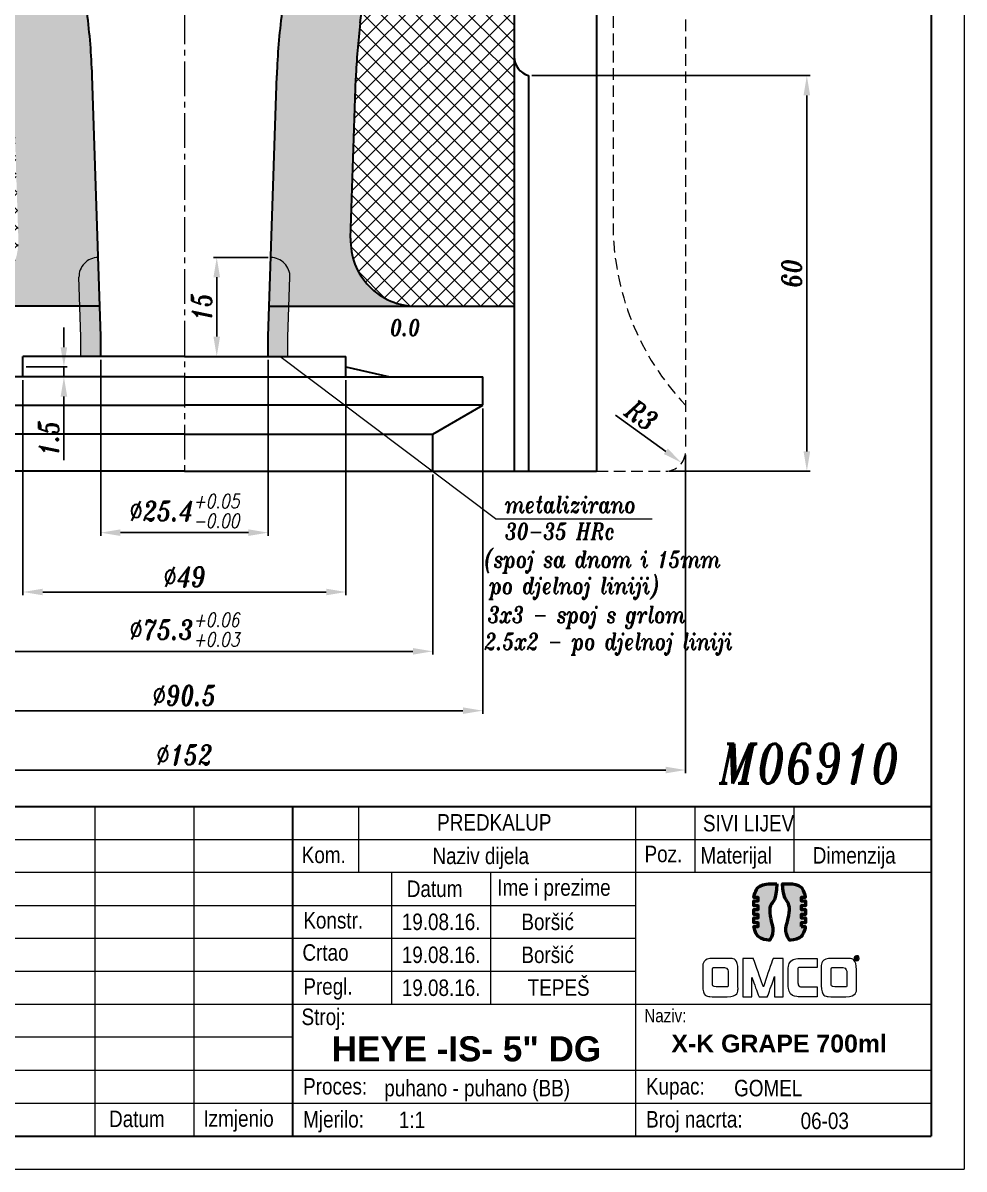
# Model space of a CAD drawing. Extents: x 39 to 1296, y 12 to 613.
# Drawn here: x 736.7 to 879.4, y 12.4 to 186.2 of the extents above; entities that cross this region are included whole.
import ezdxf

# ---------------------------------------------------------------- set-up
doc = ezdxf.new("R2010")
doc.units = 0
doc.header["$LTSCALE"] = 7
doc.header["$MEASUREMENT"] = 0
doc.linetypes.add('CENTER2', pattern=[1.125, 0.75, -0.125, 0.125, -0.125])
doc.linetypes.add('HIDDEN', pattern=[0.375, 0.25, -0.125])
doc.layers.get('0').update_dxf_attribs({"linetype": 'CONTINUOUS', "lineweight": 15})
for name, color, linetype, lineweight in [('1', 1, 'CENTER2', 15), ('2', 2, 'HIDDEN', 15), ('3', 3, 'CONTINUOUS', 30), ('4', 5, 'CONTINUOUS', 50), ('8', 251, 'CONTINUOUS', 15)]:
    doc.layers.add(name, color=color, linetype=linetype, lineweight=lineweight)
doc.styles.add('ITALICT', font='ITALICT.shx', dxfattribs={"width": 0.8, "height": 3})
doc.styles.get("Standard").update_dxf_attribs({"font": 'isocp.shx', "height": 3})
doc.styles.add('style2', font='swissc.ttf')
doc.dimstyles.get("Standard").update_dxf_attribs({"dimtxt": 3, "dimasz": 3, "dimexe": 0.5, "dimexo": 0.5, "dimgap": 0.8, "dimtad": 1, "dimdsep": 46, "dimtxsty": 'ITALICT', "dimcen": 0.09, "dimazin": 2, "dimtfac": 1, "dimtmove": 0, "dimatfit": 3, "dimfxl": 1, "dimtolj": 1, "dimtzin": 0, "dimarcsym": 0})

# ---------------------------------------------------------------- blocks, each defined once
blk = doc.blocks.new('*D25')
at = {"color": 0, "lineweight": -2, "transparency": 16777216}
for p, q in [((736.66, 132.02), (736.66, 99.39)), ((785.66, 132.02), (785.66, 99.39)), ((739.66, 99.89), (782.66, 99.89))]:
    blk.add_line(p, q, dxfattribs=at)
at = {"color": 0, "transparency": 16777216}
for points in [[(739.66, 100.39), (739.66, 99.39), (736.66, 99.89)], [(782.66, 100.39), (782.66, 99.39), (785.66, 99.89)]]:
    blk.add_solid(points, dxfattribs=at)
at = {"color": 0, "transparency": 16777216, "insert": (761.16, 102.19), "char_height": 3, "attachment_point": 5, "style": 'ITALICT'}
blk.add_mtext('\\A1;%%c49', dxfattribs=at)
blk = doc.blocks.new('*D31')
at = {"color": 0, "lineweight": -2, "transparency": 16777216}
for p, q in [((813.85, 178.22), (856.06, 178.22)), ((855.56, 121.22), (855.56, 175.22)), ((834.66, 118.22), (856.06, 118.22))]:
    blk.add_line(p, q, dxfattribs=at)
at = {"color": 0, "transparency": 16777216}
for points in [[(855.06, 175.22), (856.06, 175.22), (855.56, 178.22)], [(855.06, 121.22), (856.06, 121.22), (855.56, 118.22)]]:
    blk.add_solid(points, dxfattribs=at)
at = {"color": 0, "transparency": 16777216, "insert": (853.26, 148.22), "char_height": 3, "attachment_point": 5, "rotation": 90, "style": 'ITALICT'}
blk.add_mtext('\\A1;60', dxfattribs=at)
blk = doc.blocks.new('*D41')
at = {"color": 0, "lineweight": -2, "transparency": 16777216}
for p, q in [((685.16, 120.72), (685.16, 72.39)), ((837.16, 120.72), (837.16, 72.39)), ((688.16, 72.89), (834.16, 72.89))]:
    blk.add_line(p, q, dxfattribs=at)
at = {"color": 0, "transparency": 16777216}
for points in [[(688.16, 73.39), (688.16, 72.39), (685.16, 72.89)], [(834.16, 73.39), (834.16, 72.39), (837.16, 72.89)]]:
    blk.add_solid(points, dxfattribs=at)
at = {"color": 0, "transparency": 16777216, "insert": (761.16, 75.19), "char_height": 3, "attachment_point": 5, "style": 'ITALICT'}
blk.add_mtext('\\A1;%%c152', dxfattribs=at)
blk = doc.blocks.new('*D49')
at = {"color": 0, "lineweight": -2, "transparency": 16777216}
for p, q in [((748.46, 135.12), (748.46, 108.39)), ((773.86, 135.12), (773.86, 108.39)), ((751.46, 108.89), (770.86, 108.89))]:
    blk.add_line(p, q, dxfattribs=at)
at = {"color": 0, "transparency": 16777216}
for points in [[(751.46, 109.39), (751.46, 108.39), (748.46, 108.89)], [(770.86, 109.39), (770.86, 108.39), (773.86, 108.89)]]:
    blk.add_solid(points, dxfattribs=at)
at = {"color": 0, "transparency": 16777216, "insert": (761.16, 112.18), "char_height": 3, "attachment_point": 5, "style": 'ITALICT'}
blk.add_mtext('\\A1;%%c25.4{}{\\H0.71x;\\C3;\\S+0.05^ -0.00;}', dxfattribs=at)
blk = doc.blocks.new('*D50')
at = {"color": 0, "lineweight": -2, "transparency": 16777216}
for p, q in [((723.51, 117.72), (723.51, 90.39)), ((798.81, 117.72), (798.81, 90.39)), ((726.51, 90.89), (795.81, 90.89))]:
    blk.add_line(p, q, dxfattribs=at)
at = {"color": 0, "transparency": 16777216}
for points in [[(726.51, 91.39), (726.51, 90.39), (723.51, 90.89)], [(795.81, 91.39), (795.81, 90.39), (798.81, 90.89)]]:
    blk.add_solid(points, dxfattribs=at)
at = {"color": 0, "transparency": 16777216, "insert": (761.16, 94.18), "char_height": 3, "attachment_point": 5, "style": 'ITALICT'}
blk.add_mtext('\\A1;%%c75.3{}{\\H0.71x;\\C3;\\S+0.06^ +0.03;}', dxfattribs=at)
blk = doc.blocks.new('*D51')
at = {"color": 0, "lineweight": -2, "transparency": 16777216}
for p, q in [((715.91, 127.71), (715.91, 81.39)), ((806.41, 127.71), (806.41, 81.39)), ((718.91, 81.89), (803.41, 81.89))]:
    blk.add_line(p, q, dxfattribs=at)
at = {"color": 0, "transparency": 16777216}
for points in [[(718.91, 82.39), (718.91, 81.39), (715.91, 81.89)], [(803.41, 82.39), (803.41, 81.39), (806.41, 81.89)]]:
    blk.add_solid(points, dxfattribs=at)
at = {"color": 0, "transparency": 16777216, "insert": (761.16, 84.19), "char_height": 3, "attachment_point": 5, "style": 'ITALICT'}
blk.add_mtext('\\A1;%%c90.5', dxfattribs=at)
blk = doc.blocks.new('*D52')
at = {"color": 0, "lineweight": -2, "transparency": 16777216}
for p, q in [((742.88, 137.02), (742.88, 140.02)), ((737.16, 134.02), (743.38, 134.02)), ((742.88, 134.02), (742.88, 132.52)), ((742.88, 129.52), (742.88, 119.89))]:
    blk.add_line(p, q, dxfattribs=at)
at = {"color": 0, "transparency": 16777216}
for points in [[(742.38, 137.02), (743.38, 137.02), (742.88, 134.02)], [(742.38, 129.52), (743.38, 129.52), (742.88, 132.52)]]:
    blk.add_solid(points, dxfattribs=at)
at = {"color": 0, "transparency": 16777216, "insert": (740.58, 123.21), "char_height": 3, "attachment_point": 5, "rotation": 90, "style": 'ITALICT'}
blk.add_mtext('\\A1;1.5', dxfattribs=at)
blk = doc.blocks.new('*D61')
at = {"color": 0, "lineweight": -2, "transparency": 16777216}
blk.add_line((826.53, 126.71), (834.16, 121.22), dxfattribs=at)
at = {"color": 0, "transparency": 16777216}
blk.add_solid([(834.46, 121.63), (833.87, 120.82), (836.6, 119.47)], dxfattribs=at)
at = {"color": 0, "transparency": 16777216, "insert": (830.47, 126.71), "char_height": 3, "attachment_point": 5, "rotation": 324.2688, "style": 'ITALICT'}
blk.add_mtext('\\A1;R3', dxfattribs=at)
blk = doc.blocks.new('*D93')
at = {"color": 0, "lineweight": -2, "transparency": 16777216}
for p, q in [((773.87, 150.62), (765.56, 150.62)), ((766.06, 147.62), (766.06, 138.62)), ((767.23, 135.62), (765.56, 135.62))]:
    blk.add_line(p, q, dxfattribs=at)
at = {"color": 0, "transparency": 16777216}
for points in [[(765.56, 147.62), (766.56, 147.62), (766.06, 150.62)], [(765.56, 138.62), (766.56, 138.62), (766.06, 135.62)]]:
    blk.add_solid(points, dxfattribs=at)
at = {"color": 0, "transparency": 16777216, "insert": (763.76, 143.12), "char_height": 3, "attachment_point": 5, "rotation": 90, "style": 'ITALICT'}
blk.add_mtext('\\A1;15', dxfattribs=at)

msp = doc.modelspace()

# ---------------------------------------------------------------- hatches: boundary and pattern name
h = msp.add_hatch(color=256)
h.dxf.hatch_style = 1
h.paths.add_polyline_path([(748.0703, 150.621, 0.42385829), (745.1672, 147.621), (745.3116, 143.221), (748.3132, 143.221)])
h.paths.add_polyline_path([(748.3132, 143.221), (745.3116, 143.221), (745.4642, 138.5718), (745.4642, 135.621), (748.4642, 135.621), (748.4642, 138.621)])
h.paths.add_polyline_path([(777.1613, 147.621, 0.42385829), (774.2582, 150.621), (774.0152, 143.221), (777.0169, 143.221)])
h.paths.add_polyline_path([(777.0169, 143.221), (774.0152, 143.221), (773.8642, 138.621), (773.8642, 135.621), (776.8642, 135.621), (776.8642, 138.5718)])
at = {"layer": '4'}
h = msp.add_hatch(color=142, dxfattribs=at)
edge = h.paths.add_edge_path()
edge.add_spline(control_points=[(847.5353, 49.1713), (847.5353, 49.1713), (847.5353, 49.1713), (847.5353, 49.1713), (847.5353, 49.1713), (847.7579, 47.2017), (849.4978, 47.1003), (849.755, 47.1003), (849.755, 47.1003), (849.755, 47.1003), (849.948, 47.1004), (849.948, 47.1004), (849.948, 47.1004), (850.8616, 48.414), (849.9413, 50.3287), (849.9413, 51.6976), (849.9413, 51.6976), (849.9413, 52.7724), (850.8878, 53.0602), (850.9915, 55.6396), (850.9915, 55.6396), (849.8995, 55.6396), (849.8995, 55.6396), (849.8995, 55.6396), (848.0564, 55.6396), (847.6361, 54.2178), (847.5402, 53.5686)], knot_values=[0.8095238, 0.8095238, 0.8095238, 0.8095238, 0.80952381, 0.80952381, 0.80952381, 0.80952381, 0.85714286, 0.85714286, 0.85714286, 0.85714286, 0.9047619, 0.9047619, 0.9047619, 0.90476191, 0.95238095, 0.95238095, 0.95238095, 0.95238095, 1, 1, 1, 1.04761905, 1.04761905, 1.04761905, 1.04761905, 1.0952381, 1.0952381, 1.0952381, 1.0952381], degree=3, periodic=0)
edge.add_spline(control_points=[(847.5402, 53.5686), (847.5402, 53.5686), (848.1651, 53.5686), (848.1651, 53.5686)], knot_values=[0.0952381, 0.0952381, 0.0952381, 0.0952381, 0.14285714, 0.14285714, 0.14285714, 0.14285714], degree=3, periodic=0)
edge.add_spline(control_points=[(848.1651, 53.5686), (848.1651, 53.5686), (848.1651, 53.5686), (848.1651, 53.5686), (848.1651, 53.5686), (848.1651, 53.5686), (848.1651, 53.0457), (848.1651, 53.0457)], knot_values=[0.14285714, 0.14285714, 0.14285714, 0.14285714, 0.14285714, 0.14285714, 0.14285714, 0.14285714, 0.19047619, 0.19047619, 0.19047619, 0.19047619], degree=3, periodic=0)
edge.add_spline(control_points=[(848.1651, 53.0457), (848.1651, 53.0457), (848.1651, 53.0457), (848.1651, 53.0457), (848.1651, 53.0457), (848.1651, 53.0457), (847.5115, 53.0457), (847.5115, 53.0457)], knot_values=[0.19047619, 0.19047619, 0.19047619, 0.19047619, 0.19047619, 0.19047619, 0.19047619, 0.19047619, 0.23809523, 0.23809523, 0.23809523, 0.23809523], degree=3, periodic=0)
edge.add_spline(control_points=[(847.5115, 53.0457), (847.5115, 53.0457), (847.5115, 53.0457), (847.5115, 53.0457), (847.5115, 53.0457), (847.5115, 53.0457), (847.5115, 52.2772), (847.5115, 52.2772)], knot_values=[0.23809523, 0.23809523, 0.23809523, 0.23809523, 0.23809524, 0.23809524, 0.23809524, 0.23809524, 0.28571428, 0.28571428, 0.28571428, 0.28571428], degree=3, periodic=0)
edge.add_spline(control_points=[(847.5115, 52.2772), (847.5115, 52.2772), (847.5115, 52.2772), (847.5115, 52.2772), (847.5115, 52.2772), (847.5115, 52.2772), (848.1651, 52.2772), (848.1651, 52.2772)], knot_values=[0.28571428, 0.28571428, 0.28571428, 0.28571428, 0.28571429, 0.28571429, 0.28571429, 0.28571429, 0.33333333, 0.33333333, 0.33333333, 0.33333333], degree=3, periodic=0)
edge.add_spline(control_points=[(848.1651, 52.2772), (848.1651, 52.2772), (848.1651, 52.2772), (848.1651, 52.2772), (848.1651, 52.2772), (848.1651, 52.2772), (848.1651, 51.7542), (848.1651, 51.7542)], knot_values=[0.33333333, 0.33333333, 0.33333333, 0.33333333, 0.33333333, 0.33333333, 0.33333333, 0.33333333, 0.38095238, 0.38095238, 0.38095238, 0.38095238], degree=3, periodic=0)
edge.add_spline(control_points=[(848.1651, 51.7542), (848.1651, 51.7542), (848.1651, 51.7542), (848.1651, 51.7542), (848.1651, 51.7542), (848.1651, 51.7542), (847.5115, 51.7542), (847.5115, 51.7542)], knot_values=[0.38095238, 0.38095238, 0.38095238, 0.38095238, 0.38095238, 0.38095238, 0.38095238, 0.38095238, 0.42857143, 0.42857143, 0.42857143, 0.42857143], degree=3, periodic=0)
edge.add_spline(control_points=[(847.5115, 51.7542), (847.5115, 51.7542), (847.5115, 51.7542), (847.5115, 51.7542), (847.5115, 51.7542), (847.5115, 51.7542), (847.5115, 50.9857), (847.5115, 50.9857)], knot_values=[0.42857143, 0.42857143, 0.42857143, 0.42857143, 0.42857143, 0.42857143, 0.42857143, 0.42857143, 0.47619047, 0.47619047, 0.47619047, 0.47619047], degree=3, periodic=0)
edge.add_spline(control_points=[(847.5115, 50.9857), (847.5115, 50.9857), (847.5115, 50.9857), (847.5115, 50.9857), (847.5115, 50.9857), (847.5115, 50.9857), (848.1651, 50.9857), (848.1651, 50.9857)], knot_values=[0.47619047, 0.47619047, 0.47619047, 0.47619047, 0.47619048, 0.47619048, 0.47619048, 0.47619048, 0.52380952, 0.52380952, 0.52380952, 0.52380952], degree=3, periodic=0)
edge.add_spline(control_points=[(848.1651, 50.9857), (848.1651, 50.9857), (848.1651, 50.9857), (848.1651, 50.9857), (848.1651, 50.9857), (848.1651, 50.9857), (848.1651, 50.4628), (848.1651, 50.4628)], knot_values=[0.52380952, 0.52380952, 0.52380952, 0.52380952, 0.52380952, 0.52380952, 0.52380952, 0.52380952, 0.57142857, 0.57142857, 0.57142857, 0.57142857], degree=3, periodic=0)
edge.add_spline(control_points=[(848.1651, 50.4628), (848.1651, 50.4628), (848.1651, 50.4628), (848.1651, 50.4628), (848.1651, 50.4628), (848.1651, 50.4628), (847.5115, 50.4628), (847.5115, 50.4628)], knot_values=[0.57142857, 0.57142857, 0.57142857, 0.57142857, 0.57142857, 0.57142857, 0.57142857, 0.57142857, 0.61904761, 0.61904761, 0.61904761, 0.61904761], degree=3, periodic=0)
edge.add_spline(control_points=[(847.5115, 50.4628), (847.5115, 50.4628), (847.5115, 50.4628), (847.5115, 50.4628), (847.5115, 50.4628), (847.5115, 50.4628), (847.5115, 49.6942), (847.5115, 49.6942)], knot_values=[0.61904761, 0.61904761, 0.61904761, 0.61904761, 0.61904762, 0.61904762, 0.61904762, 0.61904762, 0.66666666, 0.66666666, 0.66666666, 0.66666666], degree=3, periodic=0)
edge.add_spline(control_points=[(847.5115, 49.6942), (847.5115, 49.6942), (847.5115, 49.6942), (847.5115, 49.6942), (847.5115, 49.6942), (847.5115, 49.6942), (848.1651, 49.6942), (848.1651, 49.6942)], knot_values=[0.66666666, 0.66666666, 0.66666666, 0.66666666, 0.66666667, 0.66666667, 0.66666667, 0.66666667, 0.71428571, 0.71428571, 0.71428571, 0.71428571], degree=3, periodic=0)
edge.add_spline(control_points=[(848.1651, 49.6942), (848.1651, 49.6942), (848.1651, 49.6942), (848.1651, 49.6942), (848.1651, 49.6942), (848.1651, 49.6942), (848.1651, 49.1713), (848.1651, 49.1713)], knot_values=[0.71428571, 0.71428571, 0.71428571, 0.71428571, 0.71428571, 0.71428571, 0.71428571, 0.71428572, 0.76190476, 0.76190476, 0.76190476, 0.76190476], degree=3, periodic=0)
edge.add_spline(control_points=[(848.1651, 49.1713), (848.1651, 49.1713), (848.1651, 49.1713), (848.1651, 49.1713), (848.1651, 49.1713), (848.1651, 49.1713), (847.5353, 49.1713), (847.5353, 49.1713)], knot_values=[0.76190476, 0.76190476, 0.76190476, 0.76190476, 0.76190476, 0.76190476, 0.76190476, 0.76190476, 0.8095238, 0.8095238, 0.8095238, 0.8095238], degree=3, periodic=0)
h = msp.add_hatch(color=253, dxfattribs=at)
edge = h.paths.add_edge_path()
edge.add_spline(control_points=[(854.7028, 50.9857), (854.7028, 50.9857), (854.7028, 50.9857), (854.7028, 50.9857), (854.7028, 50.9857), (854.7028, 50.9857), (855.3565, 50.9857), (855.3565, 50.9857)], knot_values=[0.23809524, 0.23809524, 0.23809524, 0.23809524, 0.23809524, 0.23809524, 0.23809524, 0.23809524, 0.28571428, 0.28571428, 0.28571428, 0.28571428], degree=3, periodic=0)
edge.add_spline(control_points=[(855.3565, 50.9857), (855.3565, 50.9857), (855.3565, 50.9857), (855.3565, 50.9857), (855.3565, 50.9857), (855.3565, 50.9857), (855.3565, 51.7542), (855.3565, 51.7542)], knot_values=[0.28571428, 0.28571428, 0.28571428, 0.28571428, 0.28571429, 0.28571429, 0.28571429, 0.28571429, 0.33333333, 0.33333333, 0.33333333, 0.33333333], degree=3, periodic=0)
edge.add_spline(control_points=[(855.3565, 51.7542), (855.3565, 51.7542), (855.3565, 51.7542), (855.3565, 51.7542), (855.3565, 51.7542), (855.3565, 51.7542), (854.7028, 51.7542), (854.7028, 51.7542)], knot_values=[0.33333333, 0.33333333, 0.33333333, 0.33333333, 0.33333333, 0.33333333, 0.33333333, 0.33333333, 0.38095237, 0.38095237, 0.38095237, 0.38095237], degree=3, periodic=0)
edge.add_spline(control_points=[(854.7028, 51.7542), (854.7028, 51.7542), (854.7028, 51.7542), (854.7028, 51.7542), (854.7028, 51.7542), (854.7028, 51.7542), (854.7028, 52.2772), (854.7028, 52.2772)], knot_values=[0.38095237, 0.38095237, 0.38095237, 0.38095237, 0.38095238, 0.38095238, 0.38095238, 0.38095238, 0.42857143, 0.42857143, 0.42857143, 0.42857143], degree=3, periodic=0)
edge.add_spline(control_points=[(854.7028, 52.2772), (854.7028, 52.2772), (854.7028, 52.2772), (854.7028, 52.2772), (854.7028, 52.2772), (854.7028, 52.2772), (855.3565, 52.2772), (855.3565, 52.2772)], knot_values=[0.42857143, 0.42857143, 0.42857143, 0.42857143, 0.42857143, 0.42857143, 0.42857143, 0.42857143, 0.47619047, 0.47619047, 0.47619047, 0.47619047], degree=3, periodic=0)
edge.add_spline(control_points=[(855.3565, 52.2772), (855.3565, 52.2772), (855.3565, 52.2772), (855.3565, 52.2772), (855.3565, 52.2772), (855.3565, 52.2772), (855.3565, 53.0457), (855.3565, 53.0457)], knot_values=[0.47619047, 0.47619047, 0.47619047, 0.47619047, 0.47619048, 0.47619048, 0.47619048, 0.47619048, 0.52380952, 0.52380952, 0.52380952, 0.52380952], degree=3, periodic=0)
edge.add_spline(control_points=[(855.3565, 53.0457), (855.3565, 53.0457), (855.3565, 53.0457), (855.3565, 53.0457), (855.3565, 53.0457), (855.3565, 53.0457), (854.7028, 53.0457), (854.7028, 53.0457)], knot_values=[0.52380952, 0.52380952, 0.52380952, 0.52380952, 0.52380952, 0.52380952, 0.52380952, 0.52380952, 0.57142857, 0.57142857, 0.57142857, 0.57142857], degree=3, periodic=0)
edge.add_spline(control_points=[(854.7028, 53.0457), (854.7028, 53.0457), (854.7028, 53.0457), (854.7028, 53.0457), (854.7028, 53.0457), (854.7028, 53.0457), (854.7028, 53.5686), (854.7028, 53.5686)], knot_values=[0.57142857, 0.57142857, 0.57142857, 0.57142857, 0.57142857, 0.57142857, 0.57142857, 0.57142857, 0.61904761, 0.61904761, 0.61904761, 0.61904761], degree=3, periodic=0)
edge.add_spline(control_points=[(854.7028, 53.5686), (854.7028, 53.5686), (854.7028, 53.5686), (854.7028, 53.5686), (854.7028, 53.5686), (854.7028, 53.5686), (855.3307, 53.5686), (855.3307, 53.5686)], knot_values=[0.61904761, 0.61904761, 0.61904761, 0.61904761, 0.61904762, 0.61904762, 0.61904762, 0.61904762, 0.66666666, 0.66666666, 0.66666666, 0.66666666], degree=3, periodic=0)
edge.add_spline(control_points=[(855.3307, 53.5686), (855.3307, 53.5686), (855.3307, 53.5686), (855.3307, 53.5686), (855.3307, 53.5686), (855.1008, 55.5252), (853.3695, 55.6396), (853.113, 55.6396), (853.113, 55.6396), (853.113, 55.6396), (851.8761, 55.6396), (851.8761, 55.6396)], knot_values=[0.66666666, 0.66666666, 0.66666666, 0.66666666, 0.66666667, 0.66666667, 0.66666667, 0.66666667, 0.71428571, 0.71428571, 0.71428571, 0.71428572, 0.76190476, 0.76190476, 0.76190476, 0.76190476], degree=3, periodic=0)
edge.add_spline(control_points=[(851.8761, 55.6396), (851.8761, 55.6396), (851.8761, 55.6396), (851.8761, 55.6396), (851.8761, 55.6396), (851.9799, 53.0602), (852.9268, 52.7724), (852.9268, 51.6976), (852.9268, 51.6976), (852.9268, 50.3287), (852.0064, 48.414), (852.92, 47.1003), (852.92, 47.1003), (852.92, 47.1003), (852.9827, 47.1004), (852.9827, 47.1004), (852.9827, 47.1004), (854.8258, 47.1004), (855.2375, 48.522), (855.3296, 49.1713)], knot_values=[0.76190476, 0.76190476, 0.76190476, 0.76190476, 0.76190476, 0.76190476, 0.76190476, 0.76190476, 0.80952381, 0.80952381, 0.80952381, 0.80952381, 0.85714286, 0.85714286, 0.85714286, 0.85714286, 0.9047619, 0.9047619, 0.9047619, 0.90476191, 0.95238095, 0.95238095, 0.95238095, 0.95238095], degree=3, periodic=0)
edge.add_spline(control_points=[(855.3296, 49.1713), (855.3296, 49.1713), (854.7028, 49.1713), (854.7028, 49.1713), (854.7028, 49.1713), (854.7028, 49.6942), (854.7028, 49.6942)], knot_values=[0.95238095, 0.95238095, 0.95238095, 0.95238095, 1, 1, 1, 1.04761905, 1.04761905, 1.04761905, 1.04761905], degree=3, periodic=0)
edge.add_spline(control_points=[(854.7028, 49.6942), (854.7028, 49.6942), (854.7028, 49.6942), (854.7028, 49.6942), (854.7028, 49.6942), (854.7028, 49.6942), (855.3565, 49.6942), (855.3565, 49.6942)], knot_values=[0.04761905, 0.04761905, 0.04761905, 0.04761905, 0.04761905, 0.04761905, 0.04761905, 0.04761905, 0.09523809, 0.09523809, 0.09523809, 0.09523809], degree=3, periodic=0)
edge.add_spline(control_points=[(855.3565, 49.6942), (855.3565, 49.6942), (855.3565, 49.6942), (855.3565, 49.6942), (855.3565, 49.6942), (855.3565, 49.6942), (855.3565, 50.4628), (855.3565, 50.4628)], knot_values=[0.09523809, 0.09523809, 0.09523809, 0.09523809, 0.0952381, 0.0952381, 0.0952381, 0.0952381, 0.14285714, 0.14285714, 0.14285714, 0.14285714], degree=3, periodic=0)
edge.add_spline(control_points=[(855.3565, 50.4628), (855.3565, 50.4628), (855.3565, 50.4628), (855.3565, 50.4628), (855.3565, 50.4628), (855.3565, 50.4628), (854.7028, 50.4628), (854.7028, 50.4628)], knot_values=[0.14285714, 0.14285714, 0.14285714, 0.14285714, 0.14285714, 0.14285714, 0.14285714, 0.14285714, 0.19047619, 0.19047619, 0.19047619, 0.19047619], degree=3, periodic=0)
edge.add_spline(control_points=[(854.7028, 50.4628), (854.7028, 50.4628), (854.7028, 50.4628), (854.7028, 50.4628), (854.7028, 50.4628), (854.7028, 50.4628), (854.7028, 50.9857), (854.7028, 50.9857)], knot_values=[0.19047619, 0.19047619, 0.19047619, 0.19047619, 0.19047619, 0.19047619, 0.19047619, 0.19047619, 0.23809524, 0.23809524, 0.23809524, 0.23809524], degree=3, periodic=0)
at = {"layer": '8'}
h = msp.add_hatch(dxfattribs=at)
h.set_pattern_fill('ANSI37', color=256, scale=15)
h.paths.add_polyline_path([(731.3651, 299.4765, 0.02205297), (730.5339, 314.2655, -0.02506655), (729.9642, 325.621, 0.05931439), (726.9765, 350.7177, -0.02098914), (725.8057, 356.6454, 0.37006849), (715.9226, 365.121), (711.1642, 365.121), (711.1642, 143.221), (725.9731, 143.221, 0.42385828), (735.9677, 153.5491), (735.1707, 177.8273, 0.02389428), (734.4939, 186.206, -0.02909016), (732.3651, 216.4765)])
h.paths.add_polyline_path([(811.1642, 365.121), (806.4059, 365.121, 0.37006849), (796.5228, 356.6454, -0.02098914), (795.3519, 350.7177, 0.05931439), (792.3642, 325.621, -0.02506655), (791.7946, 314.2655, 0.02205297), (790.9634, 299.4765), (789.9634, 216.4765, -0.02909016), (787.8345, 186.206, 0.02389428), (787.1578, 177.8273), (786.3608, 153.5491, 0.42385828), (796.3554, 143.221), (811.1642, 143.221)])
h.paths.add_polyline_path([(723.5862, 248.3341), (723.5862, 258.0627), (719.0862, 258.0627), (719.0862, 248.3341)], flags=24)
h.paths.add_polyline_path([(804.2179, 248.3341), (804.2179, 258.0627), (799.7179, 258.0627), (799.7179, 248.3341)], flags=24)
h.paths.add_polyline_path([(712.4026, 351.9312), (718.7875, 357.8408), (715.7308, 361.1433), (709.3459, 355.2338)], flags=9)
h.paths.add_polyline_path([(721.907, 155.677), (729.4009, 151.2576), (731.6868, 155.1338), (724.1929, 159.5532)], flags=24)
h = msp.add_hatch(dxfattribs=at)
h.set_pattern_fill('DOTS', color=256, scale=15)
h.paths.add_polyline_path([(787.1578, 177.8273, -0.02389428), (787.8345, 186.206, 0.02909016), (789.9634, 216.4765), (790.9634, 299.4765, -0.02205297), (791.7946, 314.2655, 0.02506655), (792.3642, 325.621, -0.05931439), (795.3519, 350.7177, 0.02098914), (796.5228, 356.6454, -0.37006849), (806.4059, 365.121), (785.3121, 365.121, -0.04886413), (783.6873, 353.535, 0.05931439), (780.3642, 325.621, -0.02506655), (779.8548, 315.4664, 0.02205297), (778.9642, 299.621), (777.9642, 216.621, -0.02909016), (775.9333, 187.7423, 0.02389428), (775.1642, 178.221), (774.0152, 143.221), (796.3554, 143.221, -0.42385828), (786.3608, 153.5491)])
h.paths.add_polyline_path([(746.3952, 187.7423, -0.02909016), (744.3642, 216.621), (743.3642, 299.621, 0.02205297), (742.4736, 315.4664, -0.02506655), (741.9642, 325.621, 0.05931439), (738.6411, 353.535, -0.04886413), (737.0163, 365.121), (715.9226, 365.121, -0.37006849), (725.8057, 356.6454, 0.02098914), (726.9765, 350.7177, -0.05931439), (729.9642, 325.621, 0.02506655), (730.5339, 314.2655, -0.02205297), (731.3651, 299.4765), (732.3651, 216.4765, 0.02909016), (734.4939, 186.206, -0.02389428), (735.1707, 177.8273), (735.9677, 153.5491, -0.42385828), (725.9731, 143.221), (748.3132, 143.221), (747.1642, 178.221, 0.02389428)])
h.paths.add_polyline_path([(738.4311, 254.9095), (738.4311, 262.2512), (735.8061, 262.2512), (735.8061, 254.9095)], flags=24)
h.paths.add_polyline_path([(740.5334, 246.0148), (740.5334, 254.122), (736.7834, 254.122), (736.7834, 246.0148)], flags=24)
h.paths.add_polyline_path([(786.4265, 246.0148), (786.4265, 254.122), (782.6765, 254.122), (782.6765, 246.0148)], flags=24)
h.paths.add_polyline_path([(784.3241, 254.9095), (784.3241, 262.2512), (781.6991, 262.2512), (781.6991, 254.9095)], flags=24)
h.paths.add_polyline_path([(783.755, 323.0845), (788.9106, 322.9573), (789.0215, 327.4559), (783.866, 327.5831)], flags=24)

# ---------------------------------------------------------------- linework, layer by layer
for p, q in [((879.4079, 612.9628), (879.4079, 12.3608)), ((745.4642, 138.5718), (745.1672, 147.621)), ((776.8642, 138.5718), (777.1613, 147.621)), ((745.4642, 135.621), (745.4642, 138.5718)), ((776.8642, 135.621), (776.8642, 138.5718)), ((808.3573, 111.0029), (775.6465, 135.621)), ((808.3573, 111.0029), (832.0781, 111.0029)), ((747.5661, 67.3608), (747.5661, 17.3608)), ((762.5661, 67.3608), (762.5661, 17.3608)), ((787.5661, 67.3608), (787.5661, 57.3608)), ((829.5661, 67.3608), (829.5661, 17.3608)), ((838.5661, 67.3608), (838.5661, 57.3608)), ((853.5661, 67.3608), (853.5661, 57.3608)), ((660.7242, 62.3608), (874.4079, 62.3608)), ((874.4079, 57.3608), (660.7242, 57.3608)), ((792.5661, 57.3608), (792.5661, 37.3608)), ((807.5661, 57.3608), (807.5661, 37.3608)), ((660.7242, 52.3608), (829.5661, 52.3608)), ((660.7242, 47.3608), (829.5661, 47.3608)), ((660.7242, 42.3608), (829.5661, 42.3608)), ((660.7242, 37.3608), (874.4079, 37.3608)), ((777.5661, 32.3608), (660.7242, 32.3608)), ((660.7242, 27.3608), (874.4079, 27.3608)), ((660.7242, 22.3608), (874.4079, 22.3608)), ((459.4079, 12.3608), (879.4079, 12.3608))]:
    msp.add_line(p, q)
for centre, start, end in [((748.0703, 147.7163), 89.999999, 181.880247), ((774.2582, 147.7163), 358.119753, 90.000001)]:
    msp.add_arc(centre, 2.9047, start, end)
for points, knots in [([(843.5008, 38.5001), (843.5008, 38.5001), (841.3031, 38.5001), (841.3031, 38.5001), (841.3031, 38.5001), (841.1159, 38.5001), (839.7756, 38.5787), (839.7756, 40.205), (839.7756, 40.205), (839.7756, 40.205), (839.7756, 42.6884), (839.7756, 42.6884), (839.7756, 42.6884), (839.7756, 42.6884), (839.7756, 44.3144), (841.4016, 44.3144), (841.4016, 44.3144), (841.4016, 44.3144), (843.5894, 44.3144), (843.5894, 44.3144), (843.5894, 44.3144), (843.7767, 44.3144), (845.117, 44.2257), (845.117, 42.5996), (845.117, 42.5996), (845.117, 42.5996), (845.117, 40.1262), (845.117, 40.1262), (845.117, 40.1262), (845.117, 40.1262), (845.1268, 38.5001), (843.5008, 38.5001)], [0, 0, 0, 0, 0.125, 0.125, 0.125, 0.1875, 0.25, 0.25, 0.25, 0.3125, 0.375, 0.375, 0.375, 0.4375, 0.5, 0.5, 0.5, 0.5625, 0.625, 0.625, 0.625, 0.6875, 0.75, 0.75, 0.75, 0.8125, 0.875, 0.875, 0.875, 0.9375, 1, 1, 1, 1]), ([(850.6553, 38.5001), (850.6553, 38.5001), (850.6553, 41.5452), (850.6553, 41.5452), (850.6553, 41.5452), (850.6553, 41.5452), (849.5911, 38.5001), (849.5911, 38.5001), (849.5911, 38.5001), (849.5911, 38.5001), (848.3099, 38.5001), (848.3099, 38.5001), (848.3099, 38.5001), (848.3099, 38.5001), (847.226, 41.4074), (847.226, 41.4074), (847.226, 41.4074), (847.226, 41.4074), (847.226, 38.5001), (847.226, 38.5001), (847.226, 38.5001), (847.226, 38.5001), (845.856, 38.5001), (845.856, 38.5001), (845.856, 38.5001), (845.856, 38.5001), (845.856, 44.3144), (845.856, 44.3144), (845.856, 44.3144), (845.856, 44.3144), (847.4426, 44.3144), (847.4426, 44.3144), (847.4426, 44.3144), (847.4426, 44.3144), (848.97, 40.0275), (848.97, 40.0275), (848.97, 40.0275), (848.97, 40.0275), (850.4287, 44.3144), (850.4287, 44.3144), (850.4287, 44.3144), (850.4287, 44.3144), (851.9859, 44.3144), (851.9859, 44.3144), (851.9859, 44.3144), (851.9859, 44.3144), (851.9859, 38.5001), (851.9859, 38.5001), (851.9859, 38.5001), (851.9859, 38.5001), (850.6553, 38.5001), (850.6553, 38.5001)], [0, 0, 0, 0, 0.07692308, 0.07692308, 0.07692308, 0.11538462, 0.15384615, 0.15384615, 0.15384615, 0.19230769, 0.23076923, 0.23076923, 0.23076923, 0.26923077, 0.30769231, 0.30769231, 0.30769231, 0.34615385, 0.38461538, 0.38461538, 0.38461538, 0.42307692, 0.46153846, 0.46153846, 0.46153846, 0.5, 0.53846154, 0.53846154, 0.53846154, 0.57692308, 0.61538462, 0.61538462, 0.61538462, 0.65384615, 0.69230769, 0.69230769, 0.69230769, 0.73076923, 0.76923077, 0.76923077, 0.76923077, 0.80769231, 0.84615385, 0.84615385, 0.84615385, 0.88461538, 0.92307692, 0.92307692, 0.92307692, 0.96153846, 1, 1, 1, 1]), ([(857.1106, 39.9781), (857.1106, 39.9781), (854.7746, 39.9781), (854.7746, 39.9781), (854.7746, 39.9781), (854.203, 39.9781), (854.203, 40.6386), (854.203, 40.6386), (854.203, 40.6386), (854.203, 40.6386), (854.203, 42.7376), (854.203, 42.7376), (854.203, 42.7376), (854.203, 42.9248), (854.3903, 42.9347), (854.3903, 42.9347), (854.3903, 42.9347), (854.3903, 42.9347), (857.1106, 42.9347), (857.1106, 42.9347), (857.1106, 42.9347), (857.1106, 42.9347), (857.1106, 44.3144), (857.1106, 44.3144), (857.1106, 44.3144), (857.1106, 44.3144), (854.3511, 44.3144), (854.3511, 44.3144), (854.3511, 44.3144), (852.725, 44.3144), (852.725, 42.6884), (852.725, 42.6884), (852.725, 42.6884), (852.725, 42.6884), (852.725, 40.205), (852.725, 40.205), (852.725, 40.205), (852.725, 38.5787), (854.0652, 38.5001), (854.2523, 38.5001), (854.2523, 38.5001), (854.2523, 38.5001), (857.1106, 38.5001), (857.1106, 38.5001), (857.1106, 38.5001), (857.1106, 38.5001), (857.1106, 39.9781), (857.1106, 39.9781)], [0, 0, 0, 0, 0.08333333, 0.08333333, 0.08333333, 0.125, 0.16666667, 0.16666667, 0.16666667, 0.20833333, 0.25, 0.25, 0.25, 0.29166667, 0.33333333, 0.33333333, 0.33333333, 0.375, 0.41666667, 0.41666667, 0.41666667, 0.45833333, 0.5, 0.5, 0.5, 0.54166667, 0.58333333, 0.58333333, 0.58333333, 0.625, 0.66666667, 0.66666667, 0.66666667, 0.70833333, 0.75, 0.75, 0.75, 0.79166667, 0.83333333, 0.83333333, 0.83333333, 0.875, 0.91666667, 0.91666667, 0.91666667, 0.95833333, 1, 1, 1, 1]), ([(861.476, 38.5001), (861.476, 38.5001), (859.2784, 38.5001), (859.2784, 38.5001), (859.2784, 38.5001), (859.0912, 38.5001), (857.7511, 38.5787), (857.7511, 40.205), (857.7511, 40.205), (857.7511, 40.205), (857.7511, 42.6884), (857.7511, 42.6884), (857.7511, 42.6884), (857.7511, 42.6884), (857.7511, 44.3144), (859.377, 44.3144), (859.377, 44.3144), (859.377, 44.3144), (861.5648, 44.3144), (861.5648, 44.3144), (861.5648, 44.3144), (861.752, 44.3144), (863.0923, 44.2257), (863.0923, 42.5996), (863.0923, 42.5996), (863.0923, 42.5996), (863.0923, 40.1262), (863.0923, 40.1262), (863.0923, 40.1262), (863.0923, 40.1262), (863.102, 38.5001), (861.476, 38.5001)], [0, 0, 0, 0, 0.125, 0.125, 0.125, 0.1875, 0.25, 0.25, 0.25, 0.3125, 0.375, 0.375, 0.375, 0.4375, 0.5, 0.5, 0.5, 0.5625, 0.625, 0.625, 0.625, 0.6875, 0.75, 0.75, 0.75, 0.8125, 0.875, 0.875, 0.875, 0.9375, 1, 1, 1, 1]), ([(863.1155, 43.9454), (862.899, 43.9454), (862.7233, 44.1213), (862.7233, 44.3376), (862.7233, 44.3376), (862.7233, 44.5541), (862.899, 44.7299), (863.1155, 44.7299), (863.1155, 44.7299), (863.3319, 44.7299), (863.5077, 44.5541), (863.5077, 44.3376), (863.5077, 44.3376), (863.5077, 44.1213), (863.3319, 43.9454), (863.1155, 43.9454)], [0, 0, 0, 0, 0.25, 0.25, 0.25, 0.375, 0.5, 0.5, 0.5, 0.625, 0.75, 0.75, 0.75, 0.875, 1, 1, 1, 1]), ([(863.1155, 44.6435), (862.9478, 44.6435), (862.8098, 44.5054), (862.8098, 44.3376), (862.8098, 44.3376), (862.8098, 44.17), (862.9478, 44.0321), (863.1155, 44.0321), (863.1155, 44.0321), (863.2833, 44.0321), (863.4213, 44.17), (863.4213, 44.3376), (863.4213, 44.3376), (863.4213, 44.5054), (863.2833, 44.6435), (863.1155, 44.6435)], [0, 0, 0, 0, 0.25, 0.25, 0.25, 0.375, 0.5, 0.5, 0.5, 0.625, 0.75, 0.75, 0.75, 0.875, 1, 1, 1, 1]), ([(863.2047, 44.2701), (863.2047, 44.2701), (863.286, 44.1458), (863.286, 44.1458), (863.286, 44.1458), (863.286, 44.1458), (863.1777, 44.1458), (863.1777, 44.1458), (863.1777, 44.1458), (863.1777, 44.1458), (863.1101, 44.2566), (863.1101, 44.2566), (863.1101, 44.2566), (863.1101, 44.2566), (863.0667, 44.2566), (863.0667, 44.2566), (863.0667, 44.2566), (863.0667, 44.2566), (863.0667, 44.1458), (863.0667, 44.1458), (863.0667, 44.1458), (863.0667, 44.1458), (862.9694, 44.1458), (862.9694, 44.1458), (862.9694, 44.1458), (862.9694, 44.1458), (862.9694, 44.5433), (862.9694, 44.5433), (862.9694, 44.5433), (862.9694, 44.5433), (863.1425, 44.5433), (863.1425, 44.5433), (863.1425, 44.5433), (863.175, 44.5433), (863.2941, 44.5433), (863.2941, 44.4), (863.2941, 44.4), (863.2941, 44.3244), (863.2482, 44.2866), (863.2047, 44.2701)], [0, 0, 0, 0, 0.1, 0.1, 0.1, 0.15, 0.2, 0.2, 0.2, 0.25, 0.3, 0.3, 0.3, 0.35, 0.4, 0.4, 0.4, 0.45, 0.5, 0.5, 0.5, 0.55, 0.6, 0.6, 0.6, 0.65, 0.7, 0.7, 0.7, 0.75, 0.8, 0.8, 0.8, 0.85, 0.9, 0.9, 0.9, 0.95, 1, 1, 1, 1]), ([(863.1182, 44.4595), (863.1182, 44.4595), (863.0667, 44.4595), (863.0667, 44.4595), (863.0667, 44.4595), (863.0667, 44.4595), (863.0667, 44.3352), (863.0667, 44.3352), (863.0667, 44.3352), (863.0667, 44.3352), (863.1182, 44.3352), (863.1182, 44.3352), (863.1182, 44.3352), (863.1696, 44.3352), (863.1911, 44.3541), (863.1911, 44.4), (863.1911, 44.4), (863.1911, 44.446), (863.1696, 44.4595), (863.1182, 44.4595)], [0, 0, 0, 0, 0.2, 0.2, 0.2, 0.3, 0.4, 0.4, 0.4, 0.5, 0.6, 0.6, 0.6, 0.7, 0.8, 0.8, 0.8, 0.9, 1, 1, 1, 1]), ([(843.6387, 42.2647), (843.6387, 42.2647), (843.6387, 42.9347), (843.0671, 42.9347), (843.0671, 42.9347), (843.0671, 42.9347), (841.4411, 42.9347), (841.4411, 42.9347), (841.4411, 42.9347), (841.4411, 42.9347), (841.2539, 42.9248), (841.2539, 42.7376), (841.2539, 42.7376), (841.2539, 42.7376), (841.2539, 40.6386), (841.2539, 40.6386), (841.2539, 40.6386), (841.2539, 40.6386), (841.2539, 39.9781), (841.8255, 39.9781), (841.8255, 39.9781), (841.8255, 39.9781), (843.4515, 39.9781), (843.4515, 39.9781), (843.4515, 39.9781), (843.4515, 39.9781), (843.6387, 39.9781), (843.6387, 40.1655), (843.6387, 40.1655), (843.6387, 40.1655), (843.6387, 42.2647), (843.6387, 42.2647)], [0, 0, 0, 0, 0.125, 0.125, 0.125, 0.1875, 0.25, 0.25, 0.25, 0.3125, 0.375, 0.375, 0.375, 0.4375, 0.5, 0.5, 0.5, 0.5625, 0.625, 0.625, 0.625, 0.6875, 0.75, 0.75, 0.75, 0.8125, 0.875, 0.875, 0.875, 0.9375, 1, 1, 1, 1]), ([(861.614, 42.2647), (861.614, 42.2647), (861.614, 42.9347), (861.0423, 42.9347), (861.0423, 42.9347), (861.0423, 42.9347), (859.4165, 42.9347), (859.4165, 42.9347), (859.4165, 42.9347), (859.4165, 42.9347), (859.229, 42.9248), (859.229, 42.7376), (859.229, 42.7376), (859.229, 42.7376), (859.229, 40.6386), (859.229, 40.6386), (859.229, 40.6386), (859.229, 40.6386), (859.229, 39.9781), (859.8008, 39.9781), (859.8008, 39.9781), (859.8008, 39.9781), (861.4268, 39.9781), (861.4268, 39.9781), (861.4268, 39.9781), (861.4268, 39.9781), (861.614, 39.9781), (861.614, 40.1655), (861.614, 40.1655), (861.614, 40.1655), (861.614, 42.2647), (861.614, 42.2647)], [0, 0, 0, 0, 0.125, 0.125, 0.125, 0.1875, 0.25, 0.25, 0.25, 0.3125, 0.375, 0.375, 0.375, 0.4375, 0.5, 0.5, 0.5, 0.5625, 0.625, 0.625, 0.625, 0.6875, 0.75, 0.75, 0.75, 0.8125, 0.875, 0.875, 0.875, 0.9375, 1, 1, 1, 1])]:
    msp.add_open_spline(points, degree=3, knots=knots)
at = {"layer": '1'}
msp.add_line((761.1642, 385.121), (761.1642, 118.221), dxfattribs=at)
at = {"layer": '2'}
for p, q in [((826.1642, 286.971), (826.1642, 155.771)), ((837.1642, 275.971), (837.1642, 121.221)), ((823.6642, 118.221), (834.1642, 118.221))]:
    msp.add_line(p, q, dxfattribs=at)
for centre, radius, start, end in [((866.1642, 155.771), 40, 180, 223.531152), ((834.1642, 121.221), 3, 270, 0)]:
    msp.add_arc(centre, radius, start, end, dxfattribs=at)
at = {"layer": '3'}
for p, q in [((874.4079, 607.9628), (874.4079, 17.3608)), ((811.1642, 385.121), (811.1642, 118.221)), ((823.6642, 385.0702), (823.6642, 118.221)), ((748.4642, 138.621), (747.1642, 178.221)), ((773.8642, 138.621), (775.1642, 178.221)), ((786.3608, 153.5491), (787.1578, 177.8273)), ((813.3481, 178.221), (813.3481, 118.221)), ((748.3132, 143.221), (711.1642, 143.221)), ((774.0152, 143.221), (811.1642, 143.221)), ((748.4642, 135.621), (748.4642, 138.621)), ((773.8642, 135.621), (773.8642, 138.621)), ((761.1642, 135.621), (736.6642, 135.621)), ((736.6642, 132.521), (736.6642, 135.621)), ((761.1642, 135.621), (785.6642, 135.621)), ((785.6642, 132.521), (785.6642, 135.621)), ((785.6642, 134.021), (792.3213, 132.521)), ((761.1642, 132.521), (715.9142, 132.521)), ((761.1642, 132.521), (806.4142, 132.521)), ((806.4142, 128.2089), (806.4142, 132.521)), ((715.9142, 128.2089), (761.1642, 128.2089)), ((806.4142, 128.2089), (761.1642, 128.2089)), ((798.8142, 123.821), (806.4142, 128.2089)), ((761.1642, 123.821), (723.5142, 123.821)), ((761.1642, 123.821), (798.8142, 123.821)), ((798.8142, 118.221), (798.8142, 123.821)), ((761.1642, 118.221), (698.6642, 118.221)), ((761.1642, 118.221), (823.6642, 118.221)), ((660.7242, 67.3608), (874.4079, 67.3608)), ((777.5661, 67.3608), (777.5661, 17.3608)), ((874.4079, 67.3608), (874.4079, 17.3608)), ((479.4079, 17.3608), (874.4079, 17.3608)), ((660.7242, 17.3608), (874.4079, 17.3608))]:
    msp.add_line(p, q, dxfattribs=at)
for centre, radius, start, end in [((528.9757, 219.6209), 261.0066, 352.644628, 359.309723), ((647.2181, 174.94), 100, 1.880247, 7.355372), ((875.1104, 174.94), 100, 172.644628, 178.119753), ((875.1104, 174.94), 88, 172.644628, 178.119753), ((814.1642, 181.1079), 3, 180, 254.213144), ((796.3554, 153.221), 10, 178.119753, 270)]:
    msp.add_arc(centre, radius, start, end, dxfattribs=at)
at = {"layer": '4', "color": 142}
msp.add_open_spline([(850.9915, 55.6396), (850.9915, 55.6396), (849.8995, 55.6396), (849.8995, 55.6396), (849.8995, 55.6396), (848.0564, 55.6396), (847.6361, 54.2178), (847.5402, 53.5686), (847.5402, 53.5686), (847.5402, 53.5686), (848.1651, 53.5686), (848.1651, 53.5686), (848.1651, 53.5686), (848.1651, 53.5686), (848.1651, 53.0457), (848.1651, 53.0457), (848.1651, 53.0457), (848.1651, 53.0457), (847.5115, 53.0457), (847.5115, 53.0457), (847.5115, 53.0457), (847.5115, 53.0457), (847.5115, 52.2772), (847.5115, 52.2772), (847.5115, 52.2772), (847.5115, 52.2772), (848.1651, 52.2772), (848.1651, 52.2772), (848.1651, 52.2772), (848.1651, 52.2772), (848.1651, 51.7542), (848.1651, 51.7542), (848.1651, 51.7542), (848.1651, 51.7542), (847.5115, 51.7542), (847.5115, 51.7542), (847.5115, 51.7542), (847.5115, 51.7542), (847.5115, 50.9857), (847.5115, 50.9857), (847.5115, 50.9857), (847.5115, 50.9857), (848.1651, 50.9857), (848.1651, 50.9857), (848.1651, 50.9857), (848.1651, 50.9857), (848.1651, 50.4628), (848.1651, 50.4628), (848.1651, 50.4628), (848.1651, 50.4628), (847.5115, 50.4628), (847.5115, 50.4628), (847.5115, 50.4628), (847.5115, 50.4628), (847.5115, 49.6942), (847.5115, 49.6942), (847.5115, 49.6942), (847.5115, 49.6942), (848.1651, 49.6942), (848.1651, 49.6942), (848.1651, 49.6942), (848.1651, 49.6942), (848.1651, 49.1713), (848.1651, 49.1713), (848.1651, 49.1713), (848.1651, 49.1713), (847.5353, 49.1713), (847.5353, 49.1713), (847.5353, 49.1713), (847.7579, 47.2017), (849.4978, 47.1003), (849.755, 47.1003), (849.755, 47.1003), (849.755, 47.1003), (849.948, 47.1004), (849.948, 47.1004), (849.948, 47.1004), (850.8616, 48.414), (849.9413, 50.3287), (849.9413, 51.6976), (849.9413, 51.6976), (849.9413, 52.7724), (850.8878, 53.0602), (850.9915, 55.6396)], degree=3, knots=[0, 0, 0, 0, 0.04761905, 0.04761905, 0.04761905, 0.07142857, 0.0952381, 0.0952381, 0.0952381, 0.11904762, 0.14285714, 0.14285714, 0.14285714, 0.16666667, 0.19047619, 0.19047619, 0.19047619, 0.21428571, 0.23809524, 0.23809524, 0.23809524, 0.26190476, 0.28571429, 0.28571429, 0.28571429, 0.30952381, 0.33333333, 0.33333333, 0.33333333, 0.35714286, 0.38095238, 0.38095238, 0.38095238, 0.4047619, 0.42857143, 0.42857143, 0.42857143, 0.45238095, 0.47619048, 0.47619048, 0.47619048, 0.5, 0.52380952, 0.52380952, 0.52380952, 0.54761905, 0.57142857, 0.57142857, 0.57142857, 0.5952381, 0.61904762, 0.61904762, 0.61904762, 0.64285714, 0.66666667, 0.66666667, 0.66666667, 0.69047619, 0.71428571, 0.71428571, 0.71428571, 0.73809524, 0.76190476, 0.76190476, 0.76190476, 0.78571429, 0.80952381, 0.80952381, 0.80952381, 0.83333333, 0.85714286, 0.85714286, 0.85714286, 0.88095238, 0.9047619, 0.9047619, 0.9047619, 0.92857143, 0.95238095, 0.95238095, 0.95238095, 0.97619048, 1, 1, 1, 1], dxfattribs=at)
at = {"layer": '4', "color": 253}
msp.add_open_spline([(854.7028, 49.1713), (854.7028, 49.1713), (854.7028, 49.6942), (854.7028, 49.6942), (854.7028, 49.6942), (854.7028, 49.6942), (855.3565, 49.6942), (855.3565, 49.6942), (855.3565, 49.6942), (855.3565, 49.6942), (855.3565, 50.4628), (855.3565, 50.4628), (855.3565, 50.4628), (855.3565, 50.4628), (854.7028, 50.4628), (854.7028, 50.4628), (854.7028, 50.4628), (854.7028, 50.4628), (854.7028, 50.9857), (854.7028, 50.9857), (854.7028, 50.9857), (854.7028, 50.9857), (855.3565, 50.9857), (855.3565, 50.9857), (855.3565, 50.9857), (855.3565, 50.9857), (855.3565, 51.7542), (855.3565, 51.7542), (855.3565, 51.7542), (855.3565, 51.7542), (854.7028, 51.7542), (854.7028, 51.7542), (854.7028, 51.7542), (854.7028, 51.7542), (854.7028, 52.2772), (854.7028, 52.2772), (854.7028, 52.2772), (854.7028, 52.2772), (855.3565, 52.2772), (855.3565, 52.2772), (855.3565, 52.2772), (855.3565, 52.2772), (855.3565, 53.0457), (855.3565, 53.0457), (855.3565, 53.0457), (855.3565, 53.0457), (854.7028, 53.0457), (854.7028, 53.0457), (854.7028, 53.0457), (854.7028, 53.0457), (854.7028, 53.5686), (854.7028, 53.5686), (854.7028, 53.5686), (854.7028, 53.5686), (855.3307, 53.5686), (855.3307, 53.5686), (855.3307, 53.5686), (855.1008, 55.5252), (853.3695, 55.6396), (853.113, 55.6396), (853.113, 55.6396), (853.113, 55.6396), (851.8761, 55.6396), (851.8761, 55.6396), (851.8761, 55.6396), (851.9799, 53.0602), (852.9268, 52.7724), (852.9268, 51.6976), (852.9268, 51.6976), (852.9268, 50.3287), (852.0064, 48.414), (852.92, 47.1003), (852.92, 47.1003), (852.92, 47.1003), (852.9827, 47.1004), (852.9827, 47.1004), (852.9827, 47.1004), (854.8258, 47.1004), (855.2375, 48.522), (855.3296, 49.1713), (855.3296, 49.1713), (855.3296, 49.1713), (854.7028, 49.1713), (854.7028, 49.1713)], degree=3, knots=[0, 0, 0, 0, 0.04761905, 0.04761905, 0.04761905, 0.07142857, 0.0952381, 0.0952381, 0.0952381, 0.11904762, 0.14285714, 0.14285714, 0.14285714, 0.16666667, 0.19047619, 0.19047619, 0.19047619, 0.21428571, 0.23809524, 0.23809524, 0.23809524, 0.26190476, 0.28571429, 0.28571429, 0.28571429, 0.30952381, 0.33333333, 0.33333333, 0.33333333, 0.35714286, 0.38095238, 0.38095238, 0.38095238, 0.4047619, 0.42857143, 0.42857143, 0.42857143, 0.45238095, 0.47619048, 0.47619048, 0.47619048, 0.5, 0.52380952, 0.52380952, 0.52380952, 0.54761905, 0.57142857, 0.57142857, 0.57142857, 0.5952381, 0.61904762, 0.61904762, 0.61904762, 0.64285714, 0.66666667, 0.66666667, 0.66666667, 0.69047619, 0.71428571, 0.71428571, 0.71428571, 0.73809524, 0.76190476, 0.76190476, 0.76190476, 0.78571429, 0.80952381, 0.80952381, 0.80952381, 0.83333333, 0.85714286, 0.85714286, 0.85714286, 0.88095238, 0.9047619, 0.9047619, 0.9047619, 0.92857143, 0.95238095, 0.95238095, 0.95238095, 0.97619048, 1, 1, 1, 1], dxfattribs=at)

# ---------------------------------------------------------------- texts
at = {"style": 'ITALICT', "width": 0.8}
for s, height, p in [('0.0', 2.5, (792.3718, 138.7304)), ('metalizirano', 2.5, (809.7807, 111.8887)), ('30-35 HRc', 2.5, (809.7807, 107.8411)), ('(spoj sa dnom i 15mm', 2.5, (806.6834, 103.5918)), ('po djelnoj liniji)', 2.5, (807.397, 99.5961)), ('3x3 - spoj s grlom', 2.5, (807.1806, 95.1943)), ('2.5x2 - po djelnoj liniji', 2.5, (806.6774, 91.136)), ('M06910', 6, (842.253, 70.8669))]:
    msp.add_text(s, height=height, dxfattribs=at).set_placement(p)
at = {"style": 'style2'}
for s, height, p in [('PREDKALUP', 2.5, (799.4918, 63.7009)), ('SIVI LIJEV', 2.5, (839.7992, 63.5764)), ('Kom.', 2.5, (778.9502, 58.7656)), ('Naziv dijela', 2.5, (798.7784, 58.6145)), ('Poz.', 2.5, (830.9449, 58.9111)), ('Materijal', 2.5, (839.4208, 58.6893)), ('Dimenzija', 2.5, (856.4605, 58.6939)), ('Datum', 2.5, (794.8904, 53.6315)), ('Ime i prezime', 2.5, (808.6141, 53.8195)), ('Konstr.', 2.5, (779.1923, 48.8457)), ('19.08.16.', 2.5, (794.1251, 48.6153)), ('Boršić', 2.5, (812.2678, 48.6153)), ('Crtao', 2.5, (779.0592, 43.9627)), ('19.08.16.', 2.5, (794.1251, 43.6153)), ('Boršić', 2.5, (812.2678, 43.6153)), ('TEPEŠ', 2.5, (813.2269, 38.6413)), ('Pregl.', 2.5, (779.1923, 38.8139)), ('19.08.16.', 2.5, (794.1251, 38.6153)), ('Stroj:', 2.5, (778.92, 34.2054)), ('Naziv:', 2, (830.92, 34.6327)), ('Proces:', 2.5, (779.1621, 23.6652)), ('Kupac:', 2.5, (831.1621, 23.6652)), ('puhano - puhano (BB)', 2.5, (791.468, 23.3964)), ('GOMEL', 2.5, (844.5292, 23.3964)), ('Datum', 2.5, (749.7281, 18.7264)), ('Izmjenio', 2.5, (764.0408, 18.7843)), ('Mjerilo:', 2.5, (779.1621, 18.6652)), ('1:1', 2.5, (793.6861, 18.5892)), ('Broj nacrta:', 2.5, (831.1751, 18.6622)), ('06-03', 2.5, (854.6182, 18.4308))]:
    msp.add_text(s, height=height, dxfattribs=at).set_placement(p)
at = {"attachment_point": 1}
for s, insert, char_height, width in [('{\\fArial|b1|i0|c238|p34;HEYE -IS- 5" DG}', (783.4938, 32.501), 3.8, 41.554304), ('{\\fArial|b1|i0|c238|p34;X-K GRAPE 700ml}', (835.009, 32.7563), 2.7, 44.787669)]:
    msp.add_mtext(s, dxfattribs=dict(at, insert=insert, char_height=char_height, width=width))

# ---------------------------------------------------------------- dimensions: what is measured, and where the dimension line sits
for base, p1, p2, picture, middle in [((855.56, 178.221), (834.1642, 118.221), (813.3481, 178.221), '*D31', (853.26, 148.221)), ((766.0619, 135.621), (774.3749, 150.621), (767.7264, 135.621), '*D93', (763.7619, 143.121)), ((742.8797, 132.521), (736.6642, 134.021), (742.8797, 132.521), '*D52', (740.5797, 123.2067))]:
    dim = msp.add_linear_dim(base=base, p1=p1, p2=p2, angle=90, dimstyle='Standard')
    dim.commit()
    dim.dimension.update_dxf_attribs({"geometry": picture, "text_midpoint": middle})
dim = msp.add_linear_dim(base=(773.8642, 108.8925), p1=(748.4642, 135.621), p2=(773.8642, 135.621), text='<>{}{\\H0.71x;\\C3;\\S+0.05^ -0.00;}', dimstyle='Standard', override={"dimpost": '%%c<>', "dimtp": 0.05, "dimtm": 0, "dimtdec": 2, "dimtmove": 0, "dimtzin": 0})
dim.commit()
dim.dimension.update_dxf_attribs({"geometry": '*D49', "text_midpoint": (761.1642, 112.1775)})
for base, p1, p2, text, override, picture, middle in [((785.6642, 99.8925), (736.6642, 132.521), (785.6642, 132.521), '%%c<>', {"dimtmove": 0}, '*D25', (761.1642, 99.8925)), ((806.4142, 81.8925), (715.9142, 128.2089), (806.4142, 128.2089), '%%c<>', {"dimtmove": 0}, '*D51', (761.1642, 81.8925)), ((837.1642, 72.8925), (685.1642, 121.221), (837.1642, 121.221), '%%c<>', {"dimtmove": 0}, '*D41', (761.1642, 72.8925)), ((798.8142, 90.8925), (723.5142, 118.221), (798.8142, 118.221), '%%c<>{}{\\H0.71x;\\C3;\\S+0.06^ +0.03;}', {"dimtp": 0.06, "dimtm": -0.03, "dimtdec": 2, "dimtmove": 0, "dimtzin": 0}, '*D50', (761.1642, 90.8925))]:
    dim = msp.add_linear_dim(base=base, p1=p1, p2=p2, text=text, dimstyle='Standard', override=override)
    dim.commit()
    dim.dimension.update_dxf_attribs({"geometry": picture, "text_midpoint": middle, "dimtype": 160})
dim = msp.add_radius_dim(center=(834.1642, 121.221), mpoint=(836.5995, 119.4691), dimstyle='Standard', override={"dimtmove": 1})
dim.commit()
dim.dimension.update_dxf_attribs({"geometry": '*D61', "text_midpoint": (829.1313, 124.8417), "dimtype": 164})

doc.saveas('drawing.dxf')
